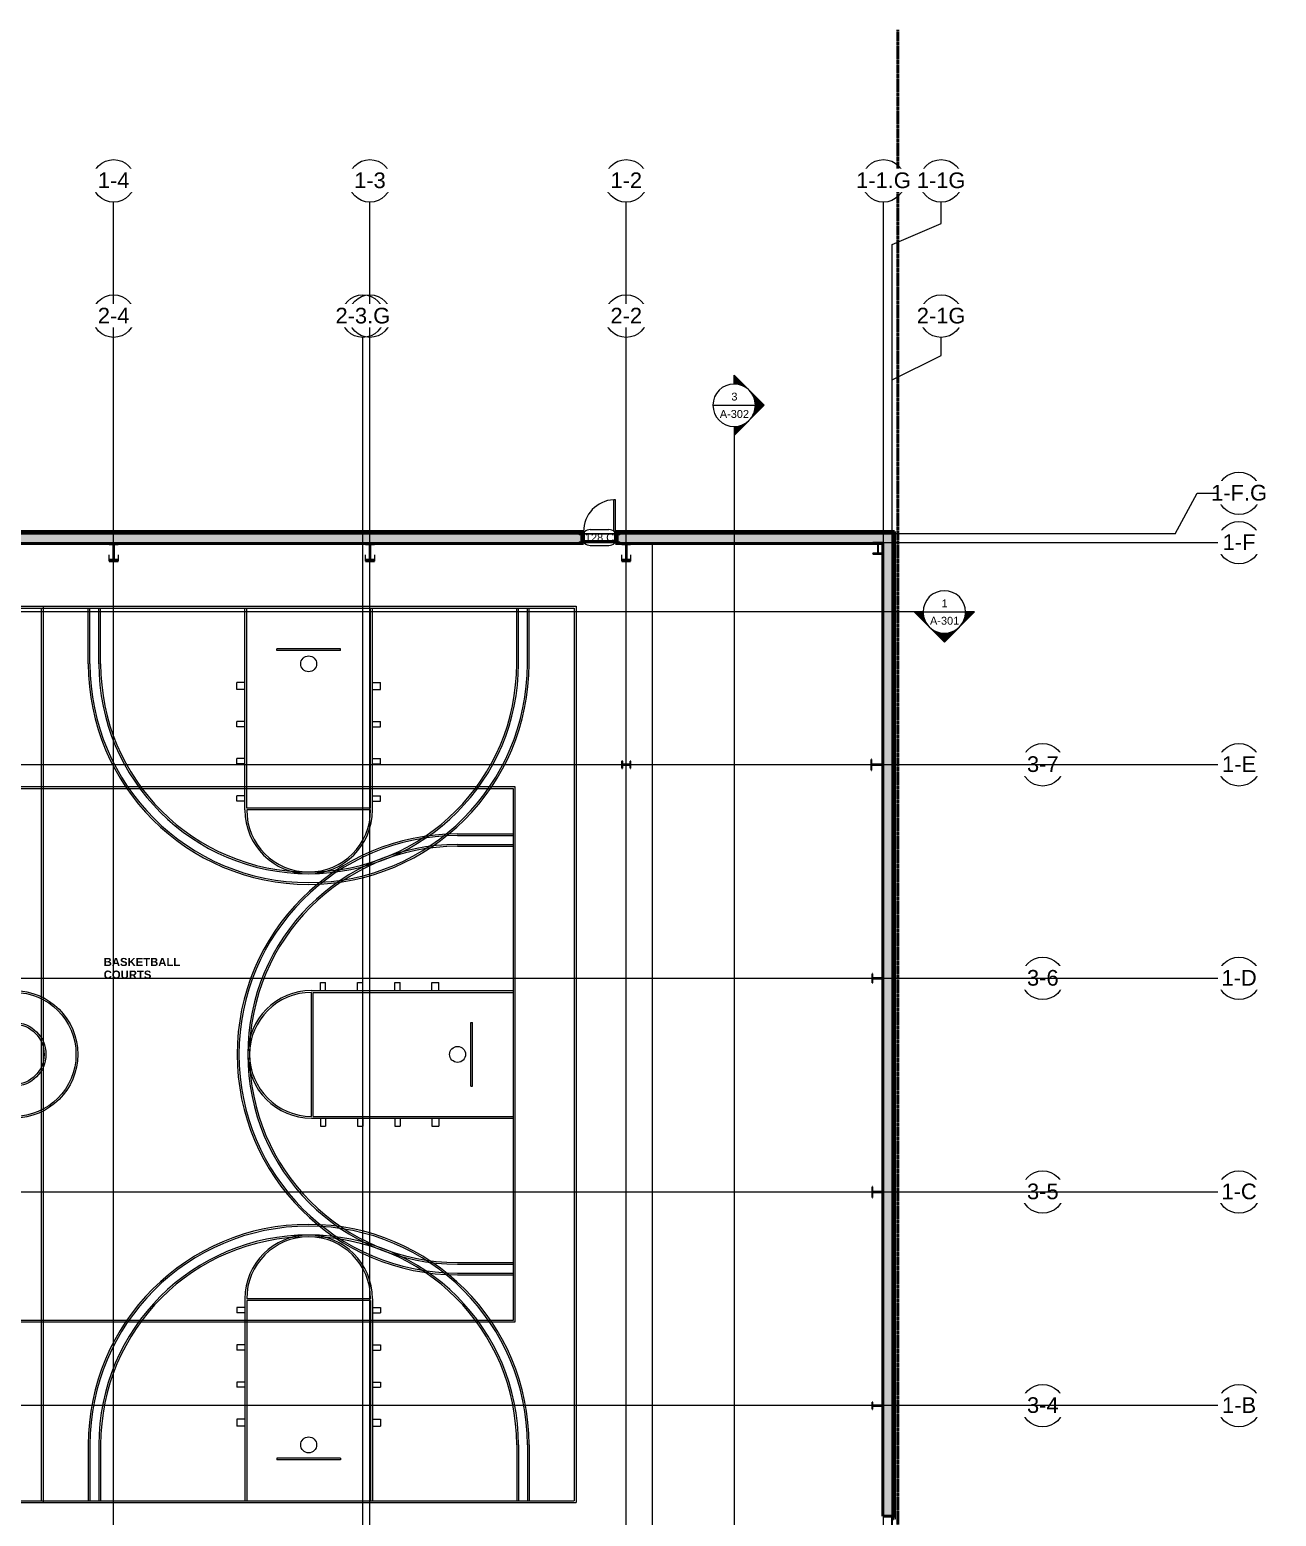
# Model space of a CAD drawing. Header units: inches. Extents: x 23906 to 26716, y -23130 to -20467.
# Drawn here: x 25307 to 26715, y -22234 to -20555 of the extents above; entities that cross this region are included whole.
import ezdxf

# ---------------------------------------------------------------- set-up
doc = ezdxf.new("R2010")
doc.units = ezdxf.units.IN
doc.header["$MEASUREMENT"] = 0
doc.linetypes.add('Grid Line 1_2_', pattern=[0.875, 0.5, -0.125, 0.125, -0.125])
doc.linetypes.add('Hidden', pattern=[0.28125, 0.1875, -0.09375])
for name, color, linetype, lineweight in [('A-DOOR', 31, 'Continuous', 13), ('A-DOOR-IDEN', 31, 'Continuous', 9), ('A-FLOR', 192, 'Continuous', 13), ('A-FLOR-OTLN', 90, 'Continuous', 9), ('A-GLAZ-CWMG', 51, 'Continuous', 9), ('A-PROP-SBCK', 71, 'Hidden', 50), ('A-WALL', 113, 'Continuous', 13), ('A-WALL-PATT', 111, 'Continuous', 50), ('G-ANNO-SYMB', 111, 'Continuous', 9), ('G-ANNO-TEXT', 231, 'Continuous', 9), ('L-SITE-WALL', 31, 'Continuous', 13), ('S-BEAM', 12, 'Continuous', 9), ('S-COLS', 52, 'Continuous', 9), ('S-GRID', 1, 'Continuous', 9), ('S-GRID-IDEN', 1, 'Continuous', 9)]:
    doc.layers.add(name, color=color, linetype=linetype, lineweight=lineweight)
doc.styles.add('Arial', font='arial.ttf', dxfattribs={"height": 17.703593})
doc.styles.add('Arial_1', font='arial.ttf', dxfattribs={"height": 8.851796})
doc.styles.add('Arial_B', font='arialbd.ttf', dxfattribs={"height": 9.132806})
pattern_1 = [(161.57, (0.48, 0.48), (-3.839953776, -1.544e-05), [0, -27.322, 3.034, 0]), (18.43, (-0.48, 0.48), (-3.839953776, 1.544e-05), [0, -27.322, 3.034, 0]), (108.43, (0.48, 0.48), (1.919622, -9.60052459), [9.106, -21.25]), (71.57, (-0.48, 0.48), (1.919622, 9.60052459), [9.106, -21.25])]
pattern_2 = [(0, (0, 0), (0, 12), []), (90, (0, 0), (-12, 7e-16), [])]
pattern_3 = [(45, (0, 0), (-9.503515, 9.503515), []), (45, (0, 14.4), (-9.503515, 9.503515), [])]
pattern_4 = [(225, (25691.39, -22360.053), (9.503515, -9.503515), []), (225, (25691.39, -22374.453), (9.503515, -9.503515), [])]
pattern_5 = [(225, (25401.89, -22360.053), (9.503515, -9.503515), []), (225, (25401.89, -22374.453), (9.503515, -9.503515), [])]
pattern_6 = [(225, (25980.89, -22360.053), (9.503515, -9.503515), []), (225, (25980.89, -22374.453), (9.503515, -9.503515), [])]

# ---------------------------------------------------------------- blocks, each defined once
blk = doc.blocks.new('Struct_Xcel_Sports Complex_rvt-1-Enlarged First Floor Plan _East_')
at = {"layer": 'A-FLOR', "color": 10}
blk.add_line((25932.8, -21132.3), (25968.8, -21132.3), dxfattribs=at)
at = {"layer": 'L-SITE-WALL', "color": 10}
for p, q in [((25932.8, -21124.3), (25968.8, -21124.3)), ((25968.8, -21132.3), (25932.8, -21132.3))]:
    blk.add_line(p, q, dxfattribs=at)
blk = doc.blocks.new('Rectangular Mullion - Profile_Polycarbonate_right-1189761-Enlarged First Floor Plan _East_')
at = {"layer": 'A-GLAZ-CWMG', "lineweight": 20}
for p, q in [((0, 1.141125), (-3.622, 1.141125)), ((-3.622, 1.141125), (-3.622, 0.787125)), ((-3.622, 0.787125), (-3.372, 0.787125)), ((-3.5595, 0.849625), (-3.5595, 1.078625)), ((-3.5595, 1.078625), (-0.0625, 1.078625)), ((-3.372, 0.849625), (-3.5595, 0.849625)), ((-3.372, 0.787125), (-3.372, 0.849625)), ((-0.0625, 1.078625), (-0.0625, -0.922375)), ((0, -0.984875), (0, 1.141125)), ((-2.7715, -0.859875), (-2.834, -0.859875)), ((-2.834, -0.859875), (-2.834, -0.984875)), ((-2.834, -0.984875), (0, -0.984875)), ((-2.7715, -0.922375), (-2.7715, -0.859875)), ((-0.0625, -0.922375), (-2.7715, -0.922375))]:
    blk.add_line(p, q, dxfattribs=at)
blk = doc.blocks.new('columns and girder2 - one-1334686-Enlarged First Floor Plan _East_')
at = {"layer": 'S-BEAM'}
h = blk.add_hatch(dxfattribs=at)
h.set_pattern_fill('FP_13', color=256, style=0, pattern_type=2)
h.set_pattern_definition(pattern_4)
h.paths.add_polyline_path([(-5, -1.2), (-5, -2), (5, -2), (5, -1.2), (0, -1.2)], flags=0)
h.paths.add_polyline_path([(1.5, -17), (-5, -17), (-5, -18.5), (5, -18.5), (5, -17)], flags=0)
h.paths.add_polyline_path([(5, -1204.9), (-5, -1204.9), (-5, -1206.4), (5, -1206.4)], flags=0)
h.paths.add_polyline_path([(5, -1224.3), (-5, -1224.3), (-5, -1225), (5, -1225)], flags=0)
h = blk.add_hatch(dxfattribs=at)
h.set_pattern_fill('FP_13', color=256, style=0, pattern_type=2)
h.set_pattern_definition(pattern_4)
h.paths.add_polyline_path([(0.6, -2), (-0.6, -2), (-0.6, -17), (0.6, -17)], flags=0)
h.paths.add_polyline_path([(-0.6, -1206.4), (-0.6, -1224.3), (0.6, -1224.3), (0.6, -1206.4)], flags=0)
at = {"layer": 'S-BEAM', "lineweight": 30}
for p, q in [((-5, -1.2), (-5, -2)), ((-5, -2), (5, -2)), ((0.6, -2), (-0.6, -2)), ((-0.6, -2), (-0.6, -17)), ((0.6, -17), (0.6, -2)), ((5, -2), (5, -1.2)), ((5, -17), (-5, -17)), ((-5, -17), (-5, -18.5)), ((-5, -18.5), (5, -18.5)), ((-0.6, -17), (0.6, -17)), ((5, -18.5), (5, -17)), ((5, -1204.9), (-5, -1204.9)), ((-5, -1204.9), (-5, -1206.4)), ((-5, -1206.4), (5, -1206.4)), ((0.6, -1206.4), (-0.6, -1206.4)), ((-0.6, -1206.4), (-0.6, -1224.3)), ((0.6, -1224.3), (0.6, -1206.4)), ((5, -1206.4), (5, -1204.9)), ((5, -1224.3), (-5, -1224.3)), ((-5, -1224.3), (-5, -1225)), ((-0.6, -1224.3), (0.6, -1224.3)), ((5, -1225), (5, -1224.3))]:
    blk.add_line(p, q, dxfattribs=at)
at = {"layer": 'S-BEAM'}
for p, q in [((-5, -17), (-5, -10.4)), ((5, -10.4), (5, -17)), ((-5, -1212.1), (-5, -1206.4)), ((5, -1206.4), (5, -1212.1))]:
    blk.add_line(p, q, dxfattribs=at)
blk = doc.blocks.new('columns and girder2 - one-V9-Enlarged First Floor Plan _East_')
at = {"layer": 'S-BEAM'}
h = blk.add_hatch(dxfattribs=at)
h.set_pattern_fill('FP_14', color=256, style=0, pattern_type=2)
h.set_pattern_definition(pattern_5)
h.paths.add_polyline_path([(0, -1.2), (-5, -1.2), (-5, -2), (5, -2), (5, -1.2)], flags=0)
h.paths.add_polyline_path([(5, -17), (-5, -17), (-5, -18.5), (5, -18.5)], flags=0)
h.paths.add_polyline_path([(-5, -1204.9), (-5, -1206.4), (5, -1206.4), (5, -1204.9)], flags=0)
h.paths.add_polyline_path([(5, -1224.3), (-5, -1224.3), (-5, -1225), (5, -1225)], flags=0)
h = blk.add_hatch(dxfattribs=at)
h.set_pattern_fill('FP_14', color=256, style=0, pattern_type=2)
h.set_pattern_definition(pattern_5)
h.paths.add_polyline_path([(-0.6, -2), (-0.6, -17), (0.6, -17), (0.6, -2)], flags=0)
h.paths.add_polyline_path([(0.6, -1206.4), (-0.6, -1206.4), (-0.6, -1224.3), (0.6, -1224.3)], flags=0)
at = {"layer": 'S-BEAM', "lineweight": 30}
for p, q in [((-5, -1.2), (-5, -2)), ((-5, -2), (5, -2)), ((0.6, -2), (-0.6, -2)), ((-0.6, -2), (-0.6, -17)), ((0.6, -17), (0.6, -2)), ((5, -2), (5, -1.2)), ((5, -17), (-5, -17)), ((-5, -17), (-5, -18.5)), ((-5, -18.5), (5, -18.5)), ((-0.6, -17), (0.6, -17)), ((5, -18.5), (5, -17)), ((5, -1204.9), (-5, -1204.9)), ((-5, -1204.9), (-5, -1206.4)), ((-5, -1206.4), (5, -1206.4)), ((0.6, -1206.4), (-0.6, -1206.4)), ((-0.6, -1206.4), (-0.6, -1224.3)), ((0.6, -1224.3), (0.6, -1206.4)), ((5, -1206.4), (5, -1204.9)), ((5, -1224.3), (-5, -1224.3)), ((-5, -1224.3), (-5, -1225)), ((-0.6, -1224.3), (0.6, -1224.3)), ((5, -1225), (5, -1224.3))]:
    blk.add_line(p, q, dxfattribs=at)
at = {"layer": 'S-BEAM'}
for p, q in [((-5, -17), (-5, -10.4)), ((5, -10.4), (5, -17)), ((-5, -1212.1), (-5, -1206.4)), ((5, -1206.4), (5, -1212.1))]:
    blk.add_line(p, q, dxfattribs=at)
blk = doc.blocks.new('columns and girder2 - one-V14-Enlarged First Floor Plan _East_')
at = {"layer": 'S-BEAM'}
h = blk.add_hatch(dxfattribs=at)
h.set_pattern_fill('FP_19', color=256, style=0, pattern_type=2)
h.set_pattern_definition(pattern_6)
h.paths.add_polyline_path([(5, -0.5), (-5, -0.5), (-5, -2), (5, -2)], flags=0)
h.paths.add_polyline_path([(-5, -17), (-5, -18.5), (5, -18.5), (5, -17)], flags=0)
h.paths.add_polyline_path([(-5, -1204.9), (-5, -1206.4), (5, -1206.4), (5, -1204.9)], flags=0)
h.paths.add_polyline_path([(5, -1224.3), (-5, -1224.3), (-5, -1225), (5, -1225)], flags=0)
h = blk.add_hatch(dxfattribs=at)
h.set_pattern_fill('FP_19', color=256, style=0, pattern_type=2)
h.set_pattern_definition(pattern_6)
h.paths.add_polyline_path([(0.6, -2), (-0.6, -2), (-0.6, -17), (0.6, -17)], flags=0)
h.paths.add_polyline_path([(-0.6, -1206.4), (-0.6, -1224.3), (0.6, -1224.3), (0.6, -1206.4)], flags=0)
at = {"layer": 'S-BEAM', "lineweight": 30}
for p, q in [((5, -0.5), (-5, -0.5)), ((-5, -0.5), (-5, -2)), ((-5, -2), (5, -2)), ((0.6, -2), (-0.6, -2)), ((-0.6, -2), (-0.6, -17)), ((0.6, -17), (0.6, -2)), ((5, -2), (5, -0.5)), ((5, -17), (-5, -17)), ((-5, -17), (-5, -18.5)), ((-5, -18.5), (5, -18.5)), ((-0.6, -17), (0.6, -17)), ((5, -18.5), (5, -17)), ((5, -1204.9), (-5, -1204.9)), ((-5, -1204.9), (-5, -1206.4)), ((-5, -1206.4), (5, -1206.4)), ((0.6, -1206.4), (-0.6, -1206.4)), ((-0.6, -1206.4), (-0.6, -1224.3)), ((0.6, -1224.3), (0.6, -1206.4)), ((5, -1206.4), (5, -1204.9)), ((5, -1224.3), (-5, -1224.3)), ((-5, -1224.3), (-5, -1225)), ((-0.6, -1224.3), (0.6, -1224.3)), ((5, -1225), (5, -1224.3))]:
    blk.add_line(p, q, dxfattribs=at)
at = {"layer": 'S-BEAM'}
for p, q in [((-5, -17), (-5, -10.4)), ((5, -10.4), (5, -17)), ((-5, -1212.1), (-5, -1206.4)), ((5, -1206.4), (5, -1212.1))]:
    blk.add_line(p, q, dxfattribs=at)
blk = doc.blocks.new('Single-Flush - 36_ x 96_-1048073-Enlarged First Floor Plan _East_')
at = {"layer": 'A-DOOR', "lineweight": 20}
for p, q in [((16, 6.6), (16, 42.6)), ((18, 42.6), (16, 42.6)), ((18, 6.6), (18, 42.6)), ((18, 6.6), (16, 6.6))]:
    blk.add_line(p, q, dxfattribs=at)
at = {"layer": 'A-DOOR', "lineweight": 9}
blk.add_arc((18, 6.6), 36.1, 93.1789, 180, dxfattribs=at)
blk = doc.blocks.new('Girt_Z - 10_D-1236892-Enlarged First Floor Plan _East_')
at = {"layer": 'S-BEAM'}
for p, q in [((26271.4, -22347.6), (26271.4, -22233.7)), ((26280.7, -22359.6), (26280.7, -22233.7)), ((26280.8, -22359.6), (26280.8, -22233.7)), ((26281.4, -22233.7), (26281.4, -22359.6)), ((26271.4, -22359.1), (26271.4, -22348)), ((26280.7, -22359.6), (26273.4, -22359.6)), ((26280.8, -22359.6), (26280.7, -22359.6)), ((26281.4, -22359.6), (26280.8, -22359.6))]:
    blk.add_line(p, q, dxfattribs=at)
blk = doc.blocks.new('Grid - Grid Head - Circle-14747-Enlarged First Floor Plan _East_')
at = {"layer": 'S-GRID-IDEN'}
blk.add_circle((0, 0), 0.25, dxfattribs=at)
blk = doc.blocks.new('Section - Section Head - Filled-1526-Enlarged First Floor Plan _East_')
at = {"layer": 'G-ANNO-SYMB'}
h = blk.add_hatch(color=256, dxfattribs=at)
edge = h.paths.add_edge_path(flags=0)
edge.add_line((-0.427, 0.177), (-0.25, 0.354))
edge.add_line((-0.25, 0.354), (-0.25, 0.25))
edge.add_arc((-0.25, 0), 0.25, 90, 135)
h = blk.add_hatch(color=256, dxfattribs=at)
edge = h.paths.add_edge_path(flags=0)
edge.add_arc((-0.25, 0), 0.25, 45, 90)
edge.add_line((-0.25, 0.25), (-0.25, 0.354))
edge.add_line((-0.25, 0.354), (-0.073, 0.177))
h = blk.add_hatch(color=256, dxfattribs=at)
edge = h.paths.add_edge_path(flags=0)
edge.add_arc((-0.25, 0), 0.25, 137.9216, 180)
edge.add_line((-0.5, 0), (-0.604, 0))
edge.add_line((-0.604, 0), (-0.436, 0.168))
h = blk.add_hatch(color=256, dxfattribs=at)
edge = h.paths.add_edge_path(flags=0)
edge.add_line((-0.064, 0.168), (0.104, 0))
edge.add_line((0.104, 0), (0, 0))
edge.add_arc((-0.25, 0), 0.25, 0, 42.0784)
for p, q in [((-0.25, 0.354), (-0.604, 0)), ((-0.25, 0.354), (-0.427, 0.177)), ((-0.25, 0.354), (0.104, 0)), ((-0.25, 0.25), (-0.25, 0.354)), ((-0.073, 0.177), (-0.25, 0.354)), ((-0.25, 0.354), (-0.25, 0.25)), ((-0.436, 0.168), (-0.604, 0)), ((-0.604, 0), (-0.5, 0)), ((0.104, 0), (-0.064, 0.168)), ((0, 0), (0.104, 0)), ((-0.5, 0), (-0.604, 0)), ((0, 0), (0.104, 0))]:
    blk.add_line(p, q, dxfattribs=at)
for start, end in [(360, 180), (90, 135), (45, 90), (137.9216, 180), (180, 360), (0, 42.0784)]:
    blk.add_arc((-0.25, 0), 0.25, start, end, dxfattribs=at)
blk = doc.blocks.new('Door Tag - Door Tag-4658-Enlarged First Floor Plan _East_')
at = {"layer": 'A-DOOR-IDEN'}
for p, q in [((-0.109375, 0.09375), (0.109375, 0.09375)), ((-0.109375, -0.09375), (0.109375, -0.09375))]:
    blk.add_line(p, q, dxfattribs=at)
for centre, start, end in [((-0.109375, 0), 90, 270), ((0.109375, 0), 270, 90)]:
    blk.add_arc(centre, 0.09375, start, end, dxfattribs=at)

msp = doc.modelspace()

# ---------------------------------------------------------------- hatches: boundary and pattern name
at = {"layer": 'A-WALL-PATT', "lineweight": 9}
h = msp.add_hatch(dxfattribs=at)
h.set_pattern_fill('FP_10', color=256, style=0, pattern_type=2)
h.set_pattern_definition(pattern_2)
h.paths.add_polyline_path([(25968.8, -21124.3), (25981, -21124.3), (25981, -21123.3), (25968.8, -21123.3)], flags=0)
h.paths.add_polyline_path([(24476.7, -21124.3), (25932.8, -21124.3), (25932.8, -21123.3), (24207.1, -21123.3), (24207.1, -21124.3)], flags=0)
h = msp.add_hatch(dxfattribs=at)
h.set_pattern_fill('FP_9', color=256, style=0, pattern_type=2)
h.set_pattern_definition(pattern_1)
h.paths.add_polyline_path([(24813.7, -21134.3), (25932.8, -21134.3), (25932.8, -21124.3), (24207.1, -21124.3), (24207.1, -21134.3), (24746.3, -21134.3)], flags=0)
h.paths.add_polyline_path([(25981, -21134.3), (25981, -21124.3), (25968.8, -21124.3), (25968.8, -21134.3)], flags=0)
h = msp.add_hatch(dxfattribs=at)
h.set_pattern_fill('FP_10', color=256, style=0, pattern_type=2)
h.set_pattern_definition(pattern_2)
h.paths.add_polyline_path([(26282.4, -21124.3), (26282.4, -21123.3), (25981, -21123.3), (25981, -21124.3), (26281.4, -21124.3)], flags=0)
h = msp.add_hatch(dxfattribs=at)
h.set_pattern_fill('FP_9', color=256, style=0, pattern_type=2)
h.set_pattern_definition(pattern_1)
h.paths.add_polyline_path([(26281.4, -21134.3), (26281.4, -21124.3), (25981, -21124.3), (25981, -21134.3), (26279.6, -21134.3)], flags=0)
h = msp.add_hatch(dxfattribs=at)
h.set_pattern_fill('FP_9', color=256, style=0, pattern_type=2)
h.set_pattern_definition(pattern_1)
h.paths.add_polyline_path([(26281.4, -22233.7), (26281.4, -21134.3), (26271.4, -21134.3), (26271.4, -22233.7)], flags=0)
h = msp.add_hatch(dxfattribs=at)
h.set_pattern_fill('FP_10', color=256, style=0, pattern_type=2)
h.set_pattern_definition(pattern_2)
h.paths.add_polyline_path([(26282.4, -22233.7), (26282.4, -21124.3), (26281.4, -21124.3), (26281.4, -22233.7)], flags=0)
at = {"layer": 'S-COLS'}
h = msp.add_hatch(dxfattribs=at)
h.set_pattern_fill('FP_12', color=256, style=0, pattern_type=2)
h.set_pattern_definition(pattern_3)
h.paths.add_polyline_path([(25930.5, -21134.3), (25930.5, -21124.3), (25927.6, -21124.3), (25927.8, -21124.6), (25928.1, -21124.7), (25930, -21125), (25930, -21133.6), (25928.1, -21133.9), (25927.8, -21134), (25927.6, -21134.3)], flags=0)
h = msp.add_hatch(dxfattribs=at)
h.set_pattern_fill('FP_12', color=256, style=0, pattern_type=2)
h.set_pattern_definition(pattern_3)
h.paths.add_polyline_path([(25973.9, -21134.3), (25973.8, -21134), (25973.5, -21133.9), (25971.5, -21133.6), (25971.5, -21125), (25973.5, -21124.7), (25973.8, -21124.6), (25973.9, -21124.3), (25971, -21124.3), (25971, -21134.3)], flags=0)
h = msp.add_hatch(dxfattribs=at)
h.set_pattern_fill('FP_12', color=256, style=0, pattern_type=2)
h.set_pattern_definition(pattern_3)
h.paths.add_polyline_path([(26271.4, -21146.8), (26271.4, -21146.4), (26266.2, -21146.4), (26265.7, -21146.2), (26265.5, -21145.7), (26265.5, -21135.4), (26265.7, -21134.9), (26266.2, -21134.7), (26271.4, -21134.7), (26271.4, -21134.3), (26259.4, -21134.3), (26259.4, -21134.7), (26264.6, -21134.7), (26265, -21134.9), (26265.2, -21135.4), (26265.2, -21145.7), (26265, -21146.2), (26264.6, -21146.4), (26259.4, -21146.4), (26259.4, -21146.8)], flags=0)
h = msp.add_hatch(dxfattribs=at)
h.set_pattern_fill('FP_12', color=256, style=0, pattern_type=2)
h.set_pattern_definition(pattern_3)
h.paths.add_polyline_path([(25985.3, -21389), (25985.8, -21389), (25985.8, -21381.1), (25985.3, -21381.1), (25985.3, -21384.2), (25985.1, -21384.7), (25984.6, -21384.9), (25977.1, -21384.9), (25976.7, -21384.7), (25976.5, -21384.2), (25976.5, -21381.1), (25976, -21381.1), (25976, -21389), (25976.5, -21389), (25976.5, -21385.9), (25976.7, -21385.4), (25977.1, -21385.2), (25984.6, -21385.2), (25985.1, -21385.4), (25985.3, -21385.9)], flags=0)
h = msp.add_hatch(dxfattribs=at)
h.set_pattern_fill('FP_12', color=256, style=0, pattern_type=2)
h.set_pattern_definition(pattern_3)
h.paths.add_polyline_path([(26271, -21391.1), (26271.4, -21391.1), (26271.4, -21379.1), (26271, -21379.1), (26271, -21384.2), (26270.8, -21384.7), (26270.3, -21384.9), (26258.5, -21384.9), (26258, -21384.7), (26257.8, -21384.2), (26257.8, -21379.1), (26257.4, -21379.1), (26257.4, -21391.1), (26257.8, -21391.1), (26257.8, -21385.9), (26258, -21385.4), (26258.5, -21385.2), (26270.3, -21385.2), (26270.8, -21385.4), (26271, -21385.9)], flags=0)
h = msp.add_hatch(dxfattribs=at)
h.set_pattern_fill('FP_12', color=256, style=0, pattern_type=2)
h.set_pattern_definition(pattern_3)
h.paths.add_polyline_path([(26271.4, -21631.3), (26271.4, -21621.3), (26271, -21621.3), (26271, -21625.5), (26270.8, -21626), (26270.3, -21626.2), (26259.8, -21626.2), (26259.3, -21626), (26259.1, -21625.5), (26259.1, -21621.3), (26258.6, -21621.3), (26258.6, -21631.3), (26259.1, -21631.3), (26259.1, -21627.1), (26259.3, -21626.6), (26259.8, -21626.4), (26270.3, -21626.4), (26270.8, -21626.6), (26271, -21627.1), (26271, -21631.3)], flags=0)
h = msp.add_hatch(dxfattribs=at)
h.set_pattern_fill('FP_12', color=256, style=0, pattern_type=2)
h.set_pattern_definition(pattern_3)
h.paths.add_polyline_path([(26271.4, -21873.6), (26271.4, -21861.6), (26271, -21861.6), (26271, -21866.7), (26270.8, -21867.2), (26270.3, -21867.4), (26259.8, -21867.4), (26259.3, -21867.2), (26259.1, -21866.7), (26259.1, -21861.6), (26258.6, -21861.6), (26258.6, -21873.6), (26259.1, -21873.6), (26259.1, -21868.4), (26259.3, -21867.9), (26259.8, -21867.7), (26270.3, -21867.7), (26270.8, -21867.9), (26271, -21868.4), (26271, -21873.6)], flags=0)
h = msp.add_hatch(dxfattribs=at)
h.set_pattern_fill('FP_12', color=256, style=0, pattern_type=2)
h.set_pattern_definition(pattern_3)
h.paths.add_polyline_path([(26271.4, -22112.8), (26271.4, -22104.8), (26271, -22104.8), (26271, -22108), (26270.8, -22108.5), (26270.3, -22108.7), (26259.8, -22108.7), (26259.3, -22108.5), (26259.1, -22108), (26259.1, -22104.8), (26258.6, -22104.8), (26258.6, -22112.8), (26259.1, -22112.8), (26259.1, -22109.6), (26259.3, -22109.1), (26259.8, -22108.9), (26270.3, -22108.9), (26270.8, -22109.1), (26271, -22109.6), (26271, -22112.8)], flags=0)

# ---------------------------------------------------------------- linework, layer by layer
at = {"layer": 'A-FLOR'}
for p, q in [((25968.8, -21133.8), (25932.8, -21133.8)), ((26010.6, -22266.1), (26010.6, -21135.1))]:
    msp.add_line(p, q, dxfattribs=at)
at = {"layer": 'A-FLOR-OTLN'}
for p, q in [((24654.6, -21206.1), (25924.2, -21206.1)), ((24656.6, -21208.1), (25922.2, -21208.1)), ((25320.2, -21208.1), (25320.2, -22216.1)), ((25322.2, -21206.1), (25322.2, -22218.1)), ((25373.2, -21271.1), (25373.2, -21208.1)), ((25375.2, -21271.1), (25375.2, -21208.1)), ((25385.2, -21271.1), (25385.2, -21208.1)), ((25387.2, -21271.1), (25387.2, -21208.1)), ((25550.2, -21436.1), (25550.2, -21208.1)), ((25552.2, -21434.1), (25552.2, -21208.1)), ((25692.2, -21434.1), (25692.2, -21208.1)), ((25694.2, -21436.1), (25694.2, -21208.1)), ((25857.2, -21271.1), (25857.2, -21208.1)), ((25859.2, -21271.1), (25859.2, -21208.1)), ((25869.2, -21271.1), (25869.2, -21208.1)), ((25871.2, -21271.1), (25871.2, -21208.1)), ((25922.2, -21208.1), (25922.2, -22216.1)), ((25924.2, -21206.1), (25924.2, -22218.1)), ((25658.2, -21254.1), (25586.2, -21254.1)), ((25586.2, -21256.1), (25586.2, -21254.1)), ((25658.2, -21256.1), (25586.2, -21256.1)), ((25658.2, -21256.1), (25658.2, -21254.1)), ((25550.2, -21292.1), (25541.2, -21292.1)), ((25541.2, -21300.1), (25541.2, -21292.1)), ((25550.2, -21300.1), (25541.2, -21300.1)), ((25694.2, -21292.1), (25703.2, -21292.1)), ((25694.2, -21300.1), (25703.2, -21300.1)), ((25703.2, -21300.1), (25703.2, -21292.1)), ((25550.2, -21336.1), (25541.2, -21336.1)), ((25541.2, -21342.1), (25541.2, -21336.1)), ((25694.2, -21336.1), (25703.2, -21336.1)), ((25703.2, -21342.1), (25703.2, -21336.1)), ((25550.2, -21342.1), (25541.2, -21342.1)), ((25694.2, -21342.1), (25703.2, -21342.1)), ((25550.2, -21378.1), (25541.2, -21378.1)), ((25541.2, -21384.1), (25541.2, -21378.1)), ((25550.2, -21384.1), (25541.2, -21384.1)), ((25694.2, -21378.1), (25703.2, -21378.1)), ((25694.2, -21384.1), (25703.2, -21384.1)), ((25703.2, -21384.1), (25703.2, -21378.1)), ((25855.4, -21410.1), (24723.4, -21410.1)), ((25853.4, -21412.1), (24725.4, -21412.1)), ((25853.4, -22012.1), (25853.4, -21412.1)), ((25855.4, -22014.1), (25855.4, -21410.1)), ((25550.2, -21420.1), (25541.2, -21420.1)), ((25541.2, -21426.1), (25541.2, -21420.1)), ((25550.2, -21426.1), (25541.2, -21426.1)), ((25692.2, -21434.1), (25552.2, -21434.1)), ((25692.2, -21436.1), (25552.2, -21436.1)), ((25694.2, -21420.1), (25703.2, -21420.1)), ((25694.2, -21426.1), (25703.2, -21426.1)), ((25703.2, -21426.1), (25703.2, -21420.1)), ((25790.4, -21463.1), (25853.4, -21463.1)), ((25790.4, -21465.1), (25853.4, -21465.1)), ((25790.4, -21475.1), (25853.4, -21475.1)), ((25790.4, -21477.1), (25853.4, -21477.1)), ((25635.4, -21631.1), (25641.4, -21631.1)), ((25635.4, -21640.1), (25635.4, -21631.1)), ((25641.4, -21640.1), (25641.4, -21631.1)), ((25677.4, -21631.1), (25683.4, -21631.1)), ((25677.4, -21640.1), (25677.4, -21631.1)), ((25683.4, -21640.1), (25683.4, -21631.1)), ((25719.4, -21631.1), (25725.4, -21631.1)), ((25719.4, -21640.1), (25719.4, -21631.1)), ((25725.4, -21640.1), (25725.4, -21631.1)), ((25761.4, -21631.1), (25769.4, -21631.1)), ((25761.4, -21640.1), (25761.4, -21631.1)), ((25769.4, -21640.1), (25769.4, -21631.1)), ((25625.4, -21640.1), (25853.4, -21640.1)), ((25625.4, -21782.1), (25625.4, -21642.1)), ((25627.4, -21782.1), (25627.4, -21642.1)), ((25627.4, -21642.1), (25853.4, -21642.1)), ((25805.4, -21748.1), (25805.4, -21676.1)), ((25805.4, -21676.1), (25807.4, -21676.1)), ((25807.4, -21748.1), (25807.4, -21676.1)), ((25805.4, -21748.1), (25807.4, -21748.1)), ((25625.4, -21784.1), (25853.4, -21784.1)), ((25627.4, -21782.1), (25853.4, -21782.1)), ((25635.4, -21784.1), (25635.4, -21793.1)), ((25641.4, -21784.1), (25641.4, -21793.1)), ((25677.4, -21784.1), (25677.4, -21793.1)), ((25683.4, -21784.1), (25683.4, -21793.1)), ((25719.4, -21784.1), (25719.4, -21793.1)), ((25725.4, -21784.1), (25725.4, -21793.1)), ((25761.4, -21784.1), (25761.4, -21793.1)), ((25769.4, -21784.1), (25769.4, -21793.1)), ((25635.4, -21793.1), (25641.4, -21793.1)), ((25677.4, -21793.1), (25683.4, -21793.1)), ((25719.4, -21793.1), (25725.4, -21793.1)), ((25761.4, -21793.1), (25769.4, -21793.1)), ((25790.4, -21947.1), (25853.4, -21947.1)), ((25790.4, -21949.1), (25853.4, -21949.1)), ((25790.4, -21959.1), (25853.4, -21959.1)), ((25790.4, -21961.1), (25853.4, -21961.1)), ((25550.2, -21988.1), (25550.2, -22216.1)), ((25692.2, -21988.1), (25552.2, -21988.1)), ((25692.2, -21990.1), (25552.2, -21990.1)), ((25552.2, -21990.1), (25552.2, -22216.1)), ((25692.2, -21990.1), (25692.2, -22216.1)), ((25694.2, -21988.1), (25694.2, -22216.1)), ((25541.2, -21998.1), (25541.2, -22004.1)), ((25550.2, -21998.1), (25541.2, -21998.1)), ((25550.2, -22004.1), (25541.2, -22004.1)), ((25694.2, -21998.1), (25703.2, -21998.1)), ((25694.2, -22004.1), (25703.2, -22004.1)), ((25703.2, -21998.1), (25703.2, -22004.1)), ((24723.4, -22014.1), (25855.4, -22014.1)), ((24725.4, -22012.1), (25853.4, -22012.1)), ((25541.2, -22040.1), (25541.2, -22046.1)), ((25550.2, -22040.1), (25541.2, -22040.1)), ((25694.2, -22040.1), (25703.2, -22040.1)), ((25703.2, -22040.1), (25703.2, -22046.1)), ((25550.2, -22046.1), (25541.2, -22046.1)), ((25694.2, -22046.1), (25703.2, -22046.1)), ((25541.2, -22082.1), (25541.2, -22088.1)), ((25550.2, -22082.1), (25541.2, -22082.1)), ((25550.2, -22088.1), (25541.2, -22088.1)), ((25694.2, -22082.1), (25703.2, -22082.1)), ((25694.2, -22088.1), (25703.2, -22088.1)), ((25703.2, -22082.1), (25703.2, -22088.1)), ((25541.2, -22124.1), (25541.2, -22132.1)), ((25550.2, -22124.1), (25541.2, -22124.1)), ((25694.2, -22124.1), (25703.2, -22124.1)), ((25703.2, -22124.1), (25703.2, -22132.1)), ((25550.2, -22132.1), (25541.2, -22132.1)), ((25694.2, -22132.1), (25703.2, -22132.1)), ((25373.2, -22153.1), (25373.2, -22216.1)), ((25375.2, -22153.1), (25375.2, -22216.1)), ((25385.2, -22153.1), (25385.2, -22216.1)), ((25387.2, -22153.1), (25387.2, -22216.1)), ((25857.2, -22153.1), (25857.2, -22216.1)), ((25859.2, -22153.1), (25859.2, -22216.1)), ((25869.2, -22153.1), (25869.2, -22216.1)), ((25871.2, -22153.1), (25871.2, -22216.1)), ((25658.2, -22168.1), (25586.2, -22168.1)), ((25586.2, -22168.1), (25586.2, -22170.1)), ((25658.2, -22170.1), (25586.2, -22170.1)), ((25658.2, -22168.1), (25658.2, -22170.1)), ((24654.6, -22218.1), (25924.2, -22218.1)), ((24656.6, -22216.1), (25922.2, -22216.1))]:
    msp.add_line(p, q, dxfattribs=at)
for centre, radius in [((25622.2, -21271.1), 9), ((25289.4, -21712.1), 72), ((25289.4, -21712.1), 70), ((25289.4, -21712.1), 36), ((25289.4, -21712.1), 34), ((25790.4, -21712.1), 9), ((25622.2, -22153.1), 9)]:
    msp.add_circle(centre, radius, dxfattribs=at)
for centre, radius, start, end in [((25622.2, -21271.1), 249, 180, 270), ((25622.2, -21271.1), 247, 180, 270), ((25622.2, -21271.1), 237, 180, 270), ((25622.2, -21271.1), 235, 180, 270), ((25622.2, -21271.1), 247, 270, 0), ((25622.2, -21271.1), 249, 270, 0), ((25622.2, -21271.1), 235, 270, 0), ((25622.2, -21271.1), 237, 270, 0), ((25622.2, -21436.1), 72, 180, 360), ((25622.2, -21436.1), 70, 180, 0), ((25790.4, -21712.1), 249, 90, 180), ((25790.4, -21712.1), 247, 90, 180), ((25790.4, -21712.1), 237, 90, 180), ((25790.4, -21712.1), 235, 90, 180), ((25625.4, -21712.1), 72, 90, 270), ((25625.4, -21712.1), 70, 90, 270), ((25790.4, -21712.1), 249, 180, 270), ((25790.4, -21712.1), 247, 180, 270), ((25790.4, -21712.1), 237, 180, 270), ((25790.4, -21712.1), 235, 180, 270), ((25622.2, -22153.1), 249, 90, 180), ((25622.2, -22153.1), 247, 90, 180), ((25622.2, -22153.1), 249, 0, 90), ((25622.2, -22153.1), 247, 0, 90), ((25622.2, -22153.1), 237, 90, 180), ((25622.2, -22153.1), 235, 90, 180), ((25622.2, -21988.1), 72, 0, 180), ((25622.2, -21988.1), 70, 360, 180), ((25622.2, -22153.1), 237, 0, 90), ((25622.2, -22153.1), 235, 0, 90)]:
    msp.add_arc(centre, radius, start, end, dxfattribs=at)
at = {"layer": 'A-PROP-SBCK'}
msp.add_line((26287.5, -20555), (26287.5, -23033.9), dxfattribs=at)
at = {"layer": 'A-WALL'}
for p, q in [((24207.1, -21123.3), (25932.8, -21123.3)), ((24207.1, -21124.3), (25932.8, -21124.3)), ((24207.1, -21134.3), (25932.8, -21134.3)), ((25968.8, -21123.3), (26282.4, -21123.3)), ((25968.8, -21124.3), (26281.4, -21124.3)), ((25968.8, -21134.3), (26271.4, -21134.3)), ((26271.4, -22233.7), (26271.4, -21134.3)), ((26281.4, -22233.7), (26281.4, -21124.3)), ((26282.4, -22233.7), (26282.4, -21123.3))]:
    msp.add_line(p, q, dxfattribs=at)
at = {"layer": 'G-ANNO-SYMB'}
for p, q in [((26078.8, -20979.1), (26126.8, -20979.1)), ((26102.8, -21003.1), (26102.8, -22908.8)), ((26316.2, -21212.5), (23917.1, -21212.5)), ((26316.2, -21212.5), (26364.2, -21212.5))]:
    msp.add_line(p, q, dxfattribs=at)
at = {"layer": 'L-SITE-WALL', "lineweight": 50}
for p, q in [((25932.8, -21121.8), (24207.1, -21121.8)), ((25932.8, -21135.1), (25932.8, -21121.8)), ((25968.8, -21121.8), (25968.8, -21135.1)), ((26283.9, -21121.8), (25968.8, -21121.8)), ((26283.9, -22233.7), (26283.9, -21121.8)), ((24207.1, -21135.1), (25932.8, -21135.1)), ((25968.8, -21135.1), (26270.6, -21135.1)), ((26270.6, -21135.1), (26270.6, -22233.7)), ((26270.6, -22233.7), (26283.9, -22233.7))]:
    msp.add_line(p, q, dxfattribs=at)
at = {"layer": 'S-COLS', "lineweight": 30}
for p, q in [((25930.5, -21124.3), (25927.6, -21124.3)), ((25927.6, -21134.3), (25930.5, -21134.3)), ((25928.1, -21124.7), (25930, -21125)), ((25930, -21133.6), (25928.1, -21133.9)), ((25930, -21125), (25930, -21133.6)), ((25930.5, -21134.3), (25930.5, -21124.3)), ((25973.9, -21124.3), (25971, -21124.3)), ((25971, -21124.3), (25971, -21134.3)), ((25971, -21134.3), (25973.9, -21134.3)), ((25971.5, -21125), (25973.5, -21124.7)), ((25971.5, -21133.6), (25971.5, -21125)), ((25973.5, -21133.9), (25971.5, -21133.6)), ((26271.4, -21134.3), (26259.4, -21134.3)), ((26259.4, -21134.3), (26259.4, -21134.7)), ((26271.4, -21134.7), (26271.4, -21134.3)), ((26259.4, -21134.7), (26264.6, -21134.7)), ((26264.6, -21146.4), (26259.4, -21146.4)), ((26259.4, -21146.4), (26259.4, -21146.8)), ((26259.4, -21146.8), (26271.4, -21146.8)), ((26265.2, -21135.4), (26265.2, -21145.7)), ((26265.5, -21145.7), (26265.5, -21135.4)), ((26266.2, -21134.7), (26271.4, -21134.7)), ((26271.4, -21146.4), (26266.2, -21146.4)), ((26271.4, -21146.8), (26271.4, -21146.4)), ((25976.5, -21381.1), (25976, -21381.1)), ((25976, -21381.1), (25976, -21389)), ((25976.5, -21384.2), (25976.5, -21381.1)), ((25976.5, -21389), (25976.5, -21385.9)), ((25984.6, -21384.9), (25977.1, -21384.9)), ((25977.1, -21385.2), (25984.6, -21385.2)), ((25985.8, -21381.1), (25985.3, -21381.1)), ((25985.3, -21381.1), (25985.3, -21384.2)), ((25985.3, -21385.9), (25985.3, -21389)), ((25985.8, -21389), (25985.8, -21381.1)), ((26257.8, -21379.1), (26257.4, -21379.1)), ((26257.4, -21379.1), (26257.4, -21391.1)), ((26257.8, -21384.2), (26257.8, -21379.1)), ((26257.8, -21391.1), (26257.8, -21385.9)), ((26270.3, -21384.9), (26258.5, -21384.9)), ((26258.5, -21385.2), (26270.3, -21385.2)), ((26271.4, -21379.1), (26271, -21379.1)), ((26271, -21379.1), (26271, -21384.2)), ((26271, -21385.9), (26271, -21391.1)), ((26271.4, -21391.1), (26271.4, -21379.1)), ((25976, -21389), (25976.5, -21389)), ((25985.3, -21389), (25985.8, -21389)), ((26257.4, -21391.1), (26257.8, -21391.1)), ((26271, -21391.1), (26271.4, -21391.1)), ((26259.1, -21621.3), (26258.6, -21621.3)), ((26258.6, -21621.3), (26258.6, -21631.3)), ((26259.1, -21625.5), (26259.1, -21621.3)), ((26271.4, -21621.3), (26271, -21621.3)), ((26271, -21621.3), (26271, -21625.5)), ((26271.4, -21631.3), (26271.4, -21621.3)), ((26258.6, -21631.3), (26259.1, -21631.3)), ((26259.1, -21631.3), (26259.1, -21627.1)), ((26270.3, -21626.2), (26259.8, -21626.2)), ((26259.8, -21626.4), (26270.3, -21626.4)), ((26271, -21627.1), (26271, -21631.3)), ((26271, -21631.3), (26271.4, -21631.3)), ((26259.1, -21861.6), (26258.6, -21861.6)), ((26258.6, -21861.6), (26258.6, -21873.6)), ((26259.1, -21866.7), (26259.1, -21861.6)), ((26259.1, -21873.6), (26259.1, -21868.4)), ((26270.3, -21867.4), (26259.8, -21867.4)), ((26259.8, -21867.7), (26270.3, -21867.7)), ((26271.4, -21861.6), (26271, -21861.6)), ((26271, -21861.6), (26271, -21866.7)), ((26271, -21868.4), (26271, -21873.6)), ((26271.4, -21873.6), (26271.4, -21861.6)), ((26258.6, -21873.6), (26259.1, -21873.6)), ((26271, -21873.6), (26271.4, -21873.6)), ((26259.1, -22104.8), (26258.6, -22104.8)), ((26258.6, -22104.8), (26258.6, -22112.8)), ((26259.1, -22108), (26259.1, -22104.8)), ((26271.4, -22104.8), (26271, -22104.8)), ((26271, -22104.8), (26271, -22108)), ((26271.4, -22112.8), (26271.4, -22104.8)), ((26258.6, -22112.8), (26259.1, -22112.8)), ((26259.1, -22112.8), (26259.1, -22109.6)), ((26270.3, -22108.7), (26259.8, -22108.7)), ((26259.8, -22108.9), (26270.3, -22108.9)), ((26271, -22109.6), (26271, -22112.8)), ((26271, -22112.8), (26271.4, -22112.8))]:
    msp.add_line(p, q, dxfattribs=at)
for centre, radius, start, end in [((25928.1, -21124.3), 0.436, 180, 270), ((25928.1, -21134.3), 0.436, 90, 180), ((25973.5, -21124.3), 0.436, 270, 0), ((25973.5, -21134.3), 0.436, 0, 90), ((26264.6, -21135.4), 0.691, 0, 90), ((26264.6, -21145.7), 0.691, 270, 0), ((26266.2, -21135.4), 0.691, 90, 180), ((26266.2, -21145.7), 0.691, 180, 270), ((25977.1, -21384.2), 0.691, 180, 270), ((25977.1, -21385.9), 0.691, 90, 180), ((25984.6, -21384.2), 0.691, 270, 0), ((25984.6, -21385.9), 0.691, 0, 90), ((26258.5, -21384.2), 0.691, 180, 270), ((26258.5, -21385.9), 0.691, 90, 180), ((26270.3, -21384.2), 0.691, 270, 0), ((26270.3, -21385.9), 0.691, 0, 90), ((26259.8, -21625.5), 0.691, 180, 270), ((26259.8, -21627.1), 0.691, 90, 180), ((26270.3, -21625.5), 0.691, 270, 0), ((26270.3, -21627.1), 0.691, 0, 90), ((26259.8, -21866.7), 0.691, 180, 270), ((26259.8, -21868.4), 0.691, 90, 180), ((26270.3, -21866.7), 0.691, 270, 0), ((26270.3, -21868.4), 0.691, 0, 90), ((26259.8, -22108), 0.691, 180, 270), ((26270.3, -22108), 0.691, 270, 0), ((26259.8, -22109.6), 0.691, 90, 180), ((26270.3, -22109.6), 0.691, 0, 90)]:
    msp.add_arc(centre, radius, start, end, dxfattribs=at)
at = {"layer": 'S-GRID', "linetype": 'Grid Line 1_2_'}
for p, q in [((25401.9, -22929.3), (25401.9, -20749.7)), ((25691.4, -22929.3), (25691.4, -20749.7)), ((25980.9, -22929.3), (25980.9, -20749.7)), ((26271.4, -22389.6), (26271.4, -20749.7)), ((26281.4, -22881.3), (26281.4, -20797.7)), ((25683.4, -23010.9), (25683.4, -20902.4)), ((25691.4, -23058.9), (25691.4, -20902.4)), ((25980.9, -23058.9), (25980.9, -20902.4)), ((26281.4, -23010.9), (26281.4, -20950.4)), ((26601, -21124.3), (24012.5, -21124.3))]:
    msp.add_line(p, q, dxfattribs=at)
at = {"layer": 'S-GRID'}
for p, q in [((26336.5, -20773.7), (26336.5, -20749.7)), ((26281.4, -20797.7), (26336.5, -20773.7)), ((26336.5, -20922.8), (26336.5, -20902.4)), ((26281.4, -20950.4), (26336.5, -20922.8))]:
    msp.add_line(p, q, dxfattribs=at)

# ---------------------------------------------------------------- block references
at = {"layer": 'A-DOOR'}
msp.add_blockref('Single-Flush - 36_ x 96_-1048073-Enlarged First Floor Plan _East_', (25950.8, -21128.4), dxfattribs=at)
at = {"layer": 'A-DOOR-IDEN', "xscale": 95.99999999999994, "yscale": 95.99999999999994, "zscale": 95.99999999999994}
msp.add_blockref('Door Tag - Door Tag-4658-Enlarged First Floor Plan _East_', (25950.8, -21128.4), dxfattribs=at)
at = {"layer": 'A-GLAZ-CWMG', "rotation": 90.00000000000422}
msp.add_blockref('Rectangular Mullion - Profile_Polycarbonate_right-1189761-Enlarged First Floor Plan _East_', (26283.9, -22233.7), dxfattribs=at)
at = {"layer": 'G-ANNO-SYMB', "xscale": 95.99999999999994, "yscale": 95.99999999999994, "zscale": 95.99999999999994}
for p, rotation in [((26102.8, -21003.1), 269.9999999999996), ((26316.2, -21212.5), 180)]:
    msp.add_blockref('Section - Section Head - Filled-1526-Enlarged First Floor Plan _East_', p, dxfattribs=dict(at, rotation=rotation))
at = {"layer": 'S-BEAM', "rotation": 180}
for name, p in [('columns and girder2 - one-V9-Enlarged First Floor Plan _East_', (25401.9, -22360.1)), ('columns and girder2 - one-1334686-Enlarged First Floor Plan _East_', (25691.4, -22360.1)), ('columns and girder2 - one-V14-Enlarged First Floor Plan _East_', (25980.9, -22360.1))]:
    msp.add_blockref(name, p, dxfattribs=at)
at = {"layer": 'S-BEAM'}
msp.add_blockref('Girt_Z - 10_D-1236892-Enlarged First Floor Plan _East_', (0, 0), dxfattribs=at)
at = {"layer": 'S-GRID-IDEN', "xscale": 95.99999999999994, "yscale": 95.99999999999994, "zscale": 95.99999999999994}
for p in [(25401.9, -20725.7), (25691.4, -20725.7), (25980.9, -20725.7), (26336.5, -20725.7), (25401.9, -20878.4), (25691.4, -20878.4), (25980.9, -20878.4), (26336.5, -20878.4)]:
    msp.add_blockref('Grid - Grid Head - Circle-14747-Enlarged First Floor Plan _East_', p, dxfattribs=at)
for p, rotation in [((26673, -21078.5), 89.99999999999982), ((26673, -21134.3), 89.99999999999982), ((26451.3, -21385.1), 89.99999999999987), ((26673, -21385.1), 89.9999999999998), ((26451.3, -21626.3), 89.99999999999987), ((26673, -21626.3), 89.9999999999998), ((26451.3, -21867.6), 89.99999999999987), ((26673, -21867.6), 89.9999999999998), ((26451.3, -22108.8), 89.99999999999987), ((26673, -22108.8), 89.9999999999998)]:
    msp.add_blockref('Grid - Grid Head - Circle-14747-Enlarged First Floor Plan _East_', p, dxfattribs=dict(at, rotation=rotation))

# ---------------------------------------------------------------- texts
at = {"layer": 'A-DOOR-IDEN', "insert": (25950.7, -21124), "char_height": 8.85, "width": 39.312, "attachment_point": 2, "line_spacing_factor": 0.938532, "style": 'Arial_1'}
msp.add_mtext('128.C', dxfattribs=at)
at = {"layer": 'G-ANNO-SYMB', "char_height": 8.85, "attachment_point": 2, "line_spacing_factor": 0.938532, "style": 'Arial_1'}
for s, insert, width in [('3', (26103.1, -20964.9), 8.208), ('A-302', (26103.1, -20984.5), 39.312), ('1', (26340.5, -21198.4), 8.208), ('A-301', (26340.5, -21218), 39.312)]:
    msp.add_mtext(s, dxfattribs=dict(at, insert=insert, width=width))

# ---------------------------------------------------------------- next in the draw order: texts
at = {"layer": 'S-GRID-IDEN', "char_height": 17.7, "attachment_point": 2, "line_spacing_factor": 0.938532, "style": 'Arial', "bg_fill": 3, "box_fill_scale": 1.25, "bg_fill_color": 0, "bg_fill_transparency": 0}
for s, insert, width in [('1-4', (25401.9, -20716.2), 42.552), ('1-3', (25691.4, -20716.2), 42.552), ('1-2', (25980.9, -20716.2), 42.552), ('1-1G', (26336.5, -20716.2), 65.448), ('2-4', (25401.9, -20869), 42.552), ('2-3', (25691.4, -20869), 42.552), ('2-2', (25980.9, -20869), 42.552), ('2-1G', (26336.5, -20869), 65.448), ('1-F.G', (26673.1, -21069), 75.168), ('1-F', (26673.1, -21124.8), 44.064), ('3-7', (26451.4, -21375.5), 42.552), ('1-E', (26673.1, -21375.5), 45.792), ('3-6', (26451.4, -21616.8), 42.552), ('1-D', (26673.1, -21616.8), 47.304), ('3-5', (26451.4, -21858), 42.552), ('1-C', (26673.1, -21858), 47.304), ('3-4', (26451.4, -22099.3), 42.552), ('1-B', (26673.1, -22099.3), 45.792)]:
    msp.add_mtext(s, dxfattribs=dict(at, insert=insert, width=width))

# ---------------------------------------------------------------- next in the draw order: linework, layer by layer
at = {"layer": 'S-GRID'}
for p, q in [((26601, -21124.3), (26625.9, -21078.5)), ((26625.9, -21078.5), (26649, -21078.5))]:
    msp.add_line(p, q, dxfattribs=at)
at = {"layer": 'S-GRID', "linetype": 'Grid Line 1_2_'}
for p, q in [((26649, -21134.3), (24012.5, -21134.3)), ((26427.3, -21385.1), (24012.5, -21385.1)), ((26649, -21385.1), (24159.7, -21385.1)), ((26427.3, -21626.3), (24012.5, -21626.3)), ((26427.3, -21867.6), (24012.5, -21867.6)), ((26649, -21867.6), (24159.7, -21867.6)), ((26427.3, -22108.8), (24012.5, -22108.8)), ((26649, -22108.8), (24159.7, -22108.8))]:
    msp.add_line(p, q, dxfattribs=at)

# ---------------------------------------------------------------- next in the draw order: block references
at = {"layer": 'S-GRID-IDEN', "xscale": 95.99999999999994, "yscale": 95.99999999999994, "zscale": 95.99999999999994}
for p in [(26271.4, -20725.7), (25683.4, -20878.4)]:
    msp.add_blockref('Grid - Grid Head - Circle-14747-Enlarged First Floor Plan _East_', p, dxfattribs=at)

# ---------------------------------------------------------------- next in the draw order: texts
at = {"layer": 'G-ANNO-TEXT', "color": 7, "insert": (25390.7, -21603.2), "char_height": 9.13, "width": 99.684, "attachment_point": 1, "line_spacing_factor": 0.938532, "style": 'Arial_B', "bg_fill": 3, "box_fill_scale": 1.25, "bg_fill_color": 0, "bg_fill_transparency": 0}
msp.add_mtext('BASKETBALL\\PCOURTS', dxfattribs=at)
at = {"layer": 'S-GRID-IDEN', "char_height": 17.7, "width": 73.656, "attachment_point": 2, "line_spacing_factor": 0.938532, "style": 'Arial', "bg_fill": 3, "box_fill_scale": 1.25, "bg_fill_color": 0, "bg_fill_transparency": 0}
for s, insert in [('1-1.G', (26271.4, -20716.2)), ('2-3.G', (25683.4, -20869))]:
    msp.add_mtext(s, dxfattribs=dict(at, insert=insert))

# ---------------------------------------------------------------- next in the draw order: linework, layer by layer
at = {"layer": 'S-GRID', "linetype": 'Grid Line 1_2_'}
for p, q in [((25401.9, -23058.9), (25401.9, -20902.4)), ((26649, -21626.3), (24159.7, -21626.3))]:
    msp.add_line(p, q, dxfattribs=at)

# ---------------------------------------------------------------- next in the draw order: block references
at = {"lineweight": 5}
msp.add_blockref('Struct_Xcel_Sports Complex_rvt-1-Enlarged First Floor Plan _East_', (0, 0), dxfattribs=at)

doc.saveas('drawing.dxf')
